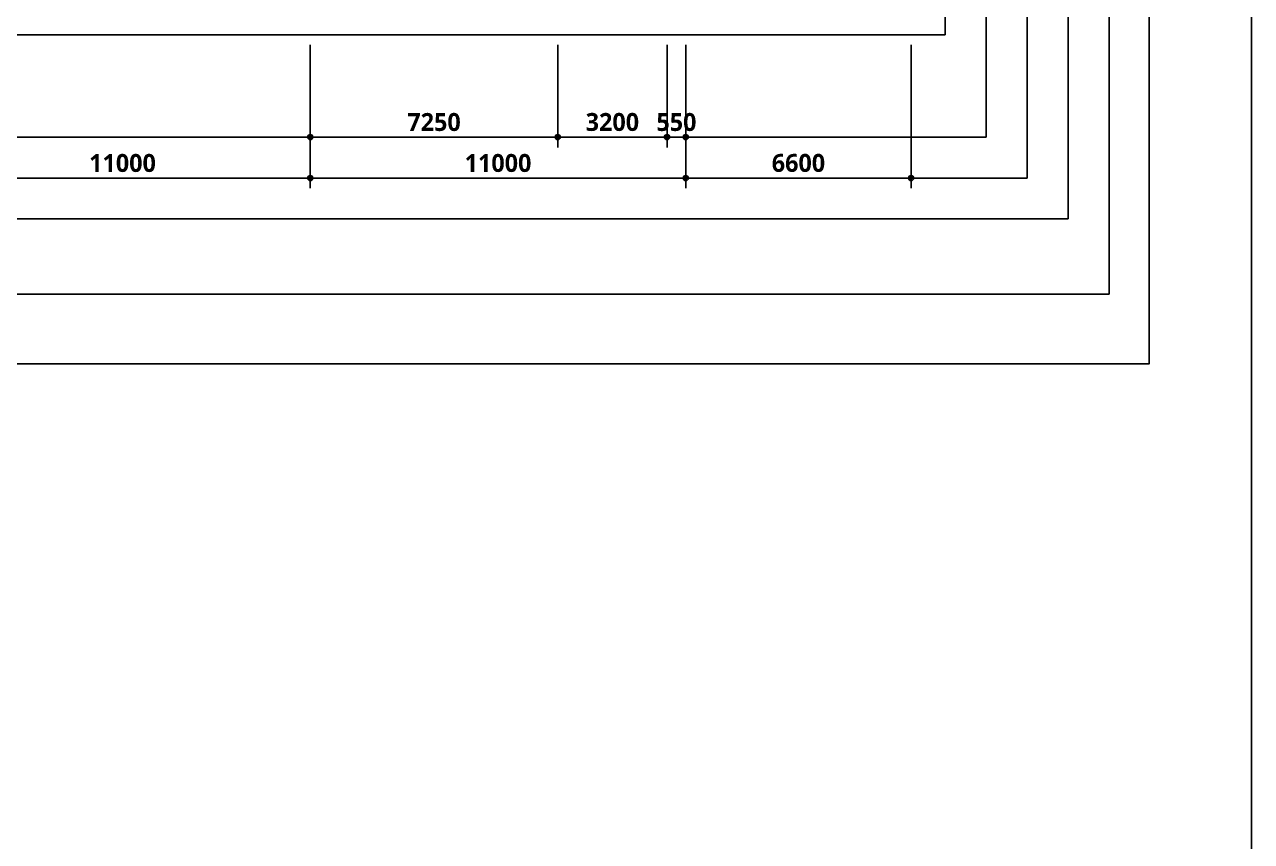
# Model space of a CAD drawing. Header units: millimetres. Extents: x -63924 to 190228206, y 0 to 456875599.
# Drawn here: x 142260 to 178200, y 380504 to 404450 of the extents above; entities that cross this region are included whole.
import ezdxf

# ---------------------------------------------------------------- set-up
doc = ezdxf.new("R2010")
doc.units = ezdxf.units.MM
doc.header["$LTSCALE"] = 150
doc.header["$MEASUREMENT"] = 0
doc.header["$PDSIZE"] = -10
doc.layers.get('0').update_dxf_attribs({"linetype": 'CONTINUOUS'})
doc.layers.get('Defpoints').update_dxf_attribs({"color": 153, "linetype": 'CONTINUOUS'})
doc.layers.add('A-ST-AXIS-DIM', color=7, linetype='CONTINUOUS')
doc.layers.add('Defpoint', color=161, linetype='CONTINUOUS', plot=False)
doc.layers.add('G(그리드1)', color=185, linetype='CONTINUOUS', plot=False)
doc.styles.add('SH_대대리576', font='')
doc.styles.get('SH_대대리576').set_extended_font_data('NanumGothic', bold=True)
doc.dimstyles.new('SHP 300', dxfattribs={"dimscale": 150, "dimtxt": 3.5, "dimasz": 1, "dimexe": 2, "dimexo": 2, "dimgap": 1, "dimtad": 1, "dimdec": 0, "dimzin": 0, "dimdsep": 46, "dimtxsty": 'SH_대대리576', "dimblk": 'DIMDOT', "dimcen": 0.09, "dimclrt": 3, "dimadec": 0, "dimazin": 1, "dimtfac": 1, "dimtdec": 0, "dimtix": 1, "dimtmove": 2, "dimatfit": 0, "dimldrblk": 'DIMDOT', "dimfxl": 1, "dimtolj": 1, "dimtzin": 0, "dimarcsym": 0})

# ---------------------------------------------------------------- blocks, each defined once
blk = doc.blocks.new('DIMDOT')
at = {"color": 0}
blk.add_line((-2, 0), (2, 0), dxfattribs=at)
for radius in [0.5, 0.25]:
    blk.add_circle((0, 0), radius, dxfattribs=at)
blk = doc.blocks.new('*D1190')
at = {"layer": 'A-ST-AXIS-DIM', "color": 0, "lineweight": -2, "transparency": 16777216}
for p, q in [((139630, 403850), (139630, 399650)), ((150630, 403850), (150630, 399650)), ((150480, 399950), (139780, 399950))]:
    blk.add_line(p, q, dxfattribs=at)
at = {"layer": 'Defpoints', "color": 0, "transparency": 16777216}
for p in [(139630, 404150), (150630, 404150), (139630, 399950)]:
    blk.add_point(p, dxfattribs=at)
at = {"layer": 'A-ST-AXIS-DIM', "color": 0, "linetype": 'ByBlock', "lineweight": -2, "transparency": 16777216, "xscale": 150, "yscale": 150, "zscale": 150, "rotation": 180}
blk.add_blockref('DIMDOT', (139630, 399950), dxfattribs=at)
at = {"layer": 'A-ST-AXIS-DIM', "color": 0, "linetype": 'ByBlock', "lineweight": -2, "transparency": 16777216, "xscale": 150, "yscale": 150, "zscale": 150}
blk.add_blockref('DIMDOT', (150630, 399950), dxfattribs=at)
at = {"layer": 'A-ST-AXIS-DIM', "color": 3, "transparency": 16777216, "insert": (145130, 400388), "char_height": 525, "attachment_point": 5, "style": 'SH_대대리576'}
blk.add_mtext('\\A1;11000', dxfattribs=at)
blk = doc.blocks.new('*D1191')
at = {"layer": 'A-ST-AXIS-DIM', "color": 0, "lineweight": -2, "transparency": 16777216}
for p, q in [((150630, 403850), (150630, 399650)), ((161630, 403850), (161630, 399650)), ((161480, 399950), (150780, 399950))]:
    blk.add_line(p, q, dxfattribs=at)
at = {"layer": 'Defpoints', "color": 0, "transparency": 16777216}
for p in [(150630, 404150), (161630, 404150), (150630, 399950)]:
    blk.add_point(p, dxfattribs=at)
at = {"layer": 'A-ST-AXIS-DIM', "color": 0, "linetype": 'ByBlock', "lineweight": -2, "transparency": 16777216, "xscale": 150, "yscale": 150, "zscale": 150, "rotation": 180}
blk.add_blockref('DIMDOT', (150630, 399950), dxfattribs=at)
at = {"layer": 'A-ST-AXIS-DIM', "color": 0, "linetype": 'ByBlock', "lineweight": -2, "transparency": 16777216, "xscale": 150, "yscale": 150, "zscale": 150}
blk.add_blockref('DIMDOT', (161630, 399950), dxfattribs=at)
at = {"layer": 'A-ST-AXIS-DIM', "color": 3, "transparency": 16777216, "insert": (156130, 400388), "char_height": 525, "attachment_point": 5, "style": 'SH_대대리576'}
blk.add_mtext('\\A1;11000', dxfattribs=at)
blk = doc.blocks.new('*D1278')
at = {"layer": 'A-ST-AXIS-DIM', "color": 0, "lineweight": -2, "transparency": 16777216}
for p, q in [((161080, 403850), (161080, 400850)), ((161630, 403850), (161630, 400850)), ((160930, 401150), (160780, 401150)), ((161080, 401150), (161630, 401150)), ((161780, 401150), (161930, 401150))]:
    blk.add_line(p, q, dxfattribs=at)
at = {"layer": 'Defpoints', "color": 0, "transparency": 16777216}
for p in [(161080, 404150), (161630, 404150), (161630, 401150)]:
    blk.add_point(p, dxfattribs=at)
at = {"layer": 'A-ST-AXIS-DIM', "color": 0, "linetype": 'ByBlock', "lineweight": -2, "transparency": 16777216, "xscale": 150, "yscale": 150, "zscale": 150}
blk.add_blockref('DIMDOT', (161080, 401150), dxfattribs=at)
at = {"layer": 'A-ST-AXIS-DIM', "color": 0, "linetype": 'ByBlock', "lineweight": -2, "transparency": 16777216, "xscale": 150, "yscale": 150, "zscale": 150, "rotation": 180}
blk.add_blockref('DIMDOT', (161630, 401150), dxfattribs=at)
at = {"layer": 'A-ST-AXIS-DIM', "color": 3, "transparency": 16777216, "insert": (161355, 401589), "char_height": 525, "attachment_point": 5, "style": 'SH_대대리576'}
blk.add_mtext('\\A1;550', dxfattribs=at)
blk = doc.blocks.new('*D1279')
at = {"layer": 'A-ST-AXIS-DIM', "color": 0, "lineweight": -2, "transparency": 16777216}
for p, q in [((157880, 403850), (157880, 400850)), ((161080, 403850), (161080, 400850)), ((160930, 401150), (158030, 401150))]:
    blk.add_line(p, q, dxfattribs=at)
at = {"layer": 'Defpoints', "color": 0, "transparency": 16777216}
for p in [(157880, 404150), (161080, 404150), (157880, 401150)]:
    blk.add_point(p, dxfattribs=at)
at = {"layer": 'A-ST-AXIS-DIM', "color": 0, "linetype": 'ByBlock', "lineweight": -2, "transparency": 16777216, "xscale": 150, "yscale": 150, "zscale": 150, "rotation": 180}
blk.add_blockref('DIMDOT', (157880, 401150), dxfattribs=at)
at = {"layer": 'A-ST-AXIS-DIM', "color": 0, "linetype": 'ByBlock', "lineweight": -2, "transparency": 16777216, "xscale": 150, "yscale": 150, "zscale": 150}
blk.add_blockref('DIMDOT', (161080, 401150), dxfattribs=at)
at = {"layer": 'A-ST-AXIS-DIM', "color": 3, "transparency": 16777216, "insert": (159480, 401590), "char_height": 525, "attachment_point": 5, "style": 'SH_대대리576'}
blk.add_mtext('\\A1;3200', dxfattribs=at)
blk = doc.blocks.new('*D1280')
at = {"layer": 'A-ST-AXIS-DIM', "color": 0, "lineweight": -2, "transparency": 16777216}
for p, q in [((150630, 403850), (150630, 400850)), ((157880, 403850), (157880, 400850)), ((150780, 401150), (157730, 401150))]:
    blk.add_line(p, q, dxfattribs=at)
at = {"layer": 'Defpoints', "color": 0, "transparency": 16777216}
for p in [(150630, 404150), (157880, 404150), (157880, 401150)]:
    blk.add_point(p, dxfattribs=at)
at = {"layer": 'A-ST-AXIS-DIM', "color": 0, "linetype": 'ByBlock', "lineweight": -2, "transparency": 16777216, "xscale": 150, "yscale": 150, "zscale": 150, "rotation": 180}
blk.add_blockref('DIMDOT', (150630, 401150), dxfattribs=at)
at = {"layer": 'A-ST-AXIS-DIM', "color": 0, "linetype": 'ByBlock', "lineweight": -2, "transparency": 16777216, "xscale": 150, "yscale": 150, "zscale": 150}
blk.add_blockref('DIMDOT', (157880, 401150), dxfattribs=at)
at = {"layer": 'A-ST-AXIS-DIM', "color": 3, "transparency": 16777216, "insert": (154255, 401589), "char_height": 525, "attachment_point": 5, "style": 'SH_대대리576'}
blk.add_mtext('\\A1;7250', dxfattribs=at)
blk = doc.blocks.new('*D1656')
at = {"layer": 'A-ST-AXIS-DIM', "color": 0, "lineweight": -2, "transparency": 16777216}
for p, q in [((161630, 403850), (161630, 399650)), ((168230, 403850), (168230, 399650)), ((161780, 399950), (168080, 399950))]:
    blk.add_line(p, q, dxfattribs=at)
at = {"layer": 'Defpoints', "color": 0, "transparency": 16777216}
for p in [(161630, 404150), (168230, 404150), (168230, 399950)]:
    blk.add_point(p, dxfattribs=at)
at = {"layer": 'A-ST-AXIS-DIM', "color": 0, "linetype": 'ByBlock', "lineweight": -2, "transparency": 16777216, "xscale": 150, "yscale": 150, "zscale": 150, "rotation": 180}
blk.add_blockref('DIMDOT', (161630, 399950), dxfattribs=at)
at = {"layer": 'A-ST-AXIS-DIM', "color": 0, "linetype": 'ByBlock', "lineweight": -2, "transparency": 16777216, "xscale": 150, "yscale": 150, "zscale": 150}
blk.add_blockref('DIMDOT', (168230, 399950), dxfattribs=at)
at = {"layer": 'A-ST-AXIS-DIM', "color": 3, "transparency": 16777216, "insert": (164930, 400390), "char_height": 525, "attachment_point": 5, "style": 'SH_대대리576'}
blk.add_mtext('\\A1;6600', dxfattribs=at)

msp = doc.modelspace()

# ---------------------------------------------------------------- linework, layer by layer
at = {"layer": 'Defpoint'}
for points in [[(89100, 378000), (178200, 378000), (178200, 504000), (89100, 504000)], [(92100, 501000), (175200, 501000), (175200, 394500), (92100, 394500)]]:
    msp.add_lwpolyline(points, close=True, dxfattribs=at)
at = {"layer": 'G(그리드1)'}
for points in [[(174030, 396550), (95830, 396550), (95830, 497950), (174030, 497950)], [(172830, 398750), (97030, 398750), (97030, 496750), (172830, 496750)], [(171630, 399950), (98230, 399950), (98230, 495550), (171630, 495550)], [(170430, 401150), (99430, 401150), (99430, 494350), (170430, 494350)], [(169230, 404150), (100630, 404150), (100630, 491350), (169230, 491350)]]:
    msp.add_lwpolyline(points, close=True, dxfattribs=at)

# ---------------------------------------------------------------- dimensions: what is measured, and where the dimension line sits
at = {"layer": 'A-ST-AXIS-DIM'}
for base, p1, p2, picture, middle in [((139630, 399950), (150630, 404150), (139630, 404150), '*D1190', (145130, 400387.9)), ((150630, 399950), (161630, 404150), (150630, 404150), '*D1191', (156130, 400387.9)), ((157880, 401150), (161080, 404150), (157880, 404150), '*D1279', (159480, 401589.7))]:
    dim = msp.add_linear_dim(base=base, p1=p1, p2=p2, dimstyle='SHP 300', override={"dimtxsty": 'SH_대대리576', "dimldrblk": 'DIMDOT'}, dxfattribs=at)
    dim.commit()
    dim.dimension.update_dxf_attribs({"geometry": picture, "text_midpoint": middle})
for base, p1, p2, picture, middle in [((157880, 401150), (150630, 404150), (157880, 404150), '*D1280', (154255, 401589.3)), ((161630, 401150), (161080, 404150), (161630, 404150), '*D1278', (161355, 401588.6)), ((168230, 399950), (161630, 404150), (168230, 404150), '*D1656', (164930, 400389.7))]:
    dim = msp.add_linear_dim(base=base, p1=p1, p2=p2, angle=180, dimstyle='SHP 300', override={"dimtxsty": 'SH_대대리576', "dimldrblk": 'DIMDOT'}, dxfattribs=at)
    dim.commit()
    dim.dimension.update_dxf_attribs({"geometry": picture, "text_midpoint": middle})

doc.saveas('drawing.dxf')
